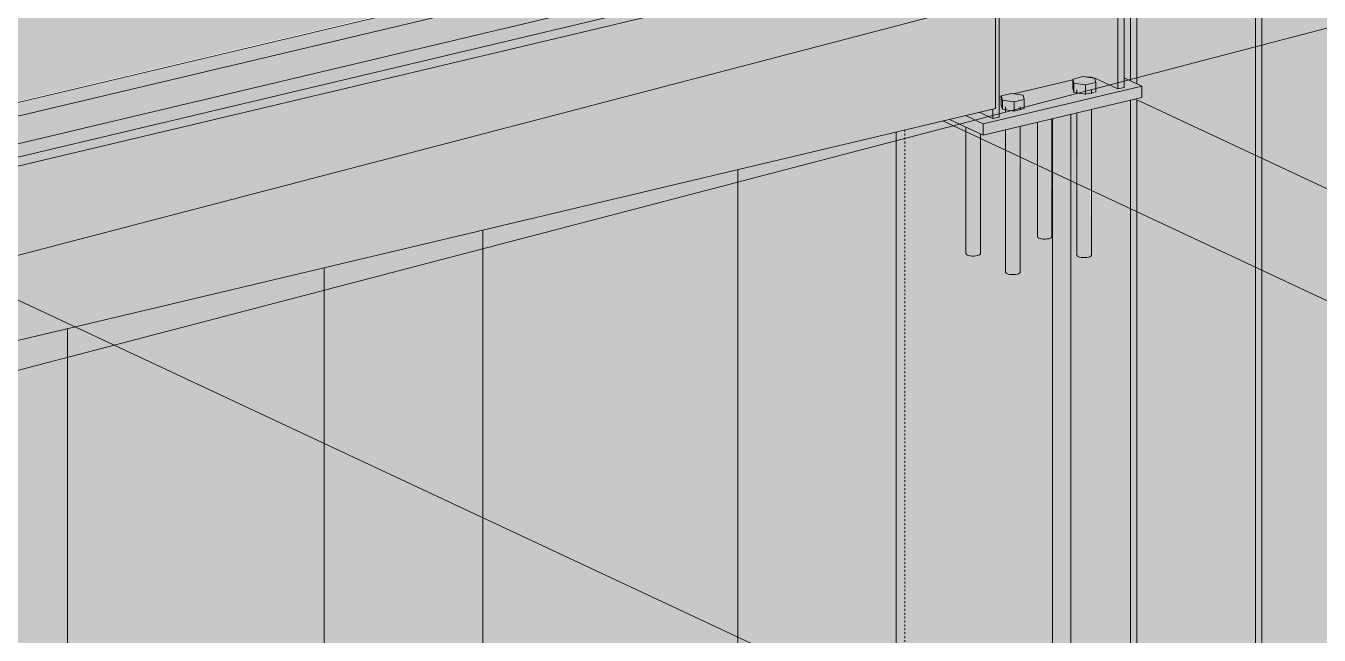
# Model space of a CAD drawing. Header units: inches. Extents: x -8719 to -3484, y -2874 to 4085.
# Drawn here: x -6760.7 to -6694.3, y -2452.9 to -2421.6 of the extents above; entities that cross this region are included whole.
import ezdxf

# ---------------------------------------------------------------- set-up
doc = ezdxf.new("R2010")
doc.units = ezdxf.units.IN
doc.header["$MEASUREMENT"] = 0
doc.linetypes.add('Dash 1_16_', pattern=[0.125, 0.0625, -0.0625])
for name, color, linetype, lineweight in [('A-DETL-1', 90, 'Dash 1_16_', 9), ('A-FLOR', 192, 'Continuous', 13), ('A-GENM', 5, 'Continuous', 9), ('G-ANNO-SYMB', 111, 'Continuous', 9), ('S-BEAM', 12, 'Continuous', 9), ('S-BEAM-2', 143, 'Continuous', 9), ('S-BEAM-3', 193, 'Continuous', 9), ('S-COLS', 52, 'Continuous', 9), ('S-FNDN', 32, 'Continuous', 13)]:
    doc.layers.add(name, color=color, linetype=linetype, lineweight=lineweight)
for name, color, linetype, lineweight, transparency in [('A-FLOR-1', 192, 'Continuous', 13, 0.4), ('A-WALL-PATT-1', 235, 'Continuous', 13, 0.4), ('S-FNDN-2', 25, 'Continuous', 13, 0.4)]:
    doc.layers.add(name, color=color, linetype=linetype, lineweight=lineweight, transparency=transparency)

# ---------------------------------------------------------------- blocks, each defined once
blk = doc.blocks.new('Plywood Web Joist - 9 1_2_ TJI360 _ 16_ O_C_-V218-STRUCTURAL - 3D')
at = {"layer": 'S-BEAM-2'}
h = blk.add_hatch(color=256, dxfattribs=at)
h.paths.add_polyline_path([(-5658.086, -2447.133), (-5658.086, -2443.533), (-5660.351, -2444.07), (-5660.749, -2443.883), (-5660.749, -2445.887), (-5659.025, -2446.694)], flags=0)
h.paths.add_polyline_path([(-5648.284, -2445.621), (-5527.363, -2416.884), (-5527.363, -2412.522), (-5648.284, -2441.207), (-5648.284, -2444.146)], flags=0)
blk = doc.blocks.new('051200 - Structural Steel Framing - Base Plate - 4 holes - 2-1954473-STRUCTURAL - 3D')
at = {"layer": 'A-GENM'}
for p, q in [((-5508.866, -2424.204), (-5509.395, -2424.33)), ((-5509.395, -2424.33), (-5509.334, -2424.545)), ((-5509.395, -2424.801), (-5509.395, -2424.33)), ((-5509.334, -2424.545), (-5508.743, -2424.635)), ((-5509.334, -2425.016), (-5509.334, -2424.545)), ((-5508.275, -2424.294), (-5508.866, -2424.204)), ((-5508.743, -2424.635), (-5508.214, -2424.509)), ((-5508.214, -2424.509), (-5508.275, -2424.294)), ((-5508.214, -2424.981), (-5508.214, -2424.509)), ((-5512.532, -2425.074), (-5513.061, -2425.199)), ((-5513.061, -2425.199), (-5512.999, -2425.415)), ((-5513.061, -2425.671), (-5513.061, -2425.199)), ((-5511.941, -2425.164), (-5512.532, -2425.074)), ((-5511.879, -2425.379), (-5511.941, -2425.164)), ((-5509.334, -2425.016), (-5509.395, -2424.801)), ((-5508.743, -2425.106), (-5509.334, -2425.016)), ((-5509.179, -2424.891), (-5509.179, -2425.095)), ((-5508.743, -2425.106), (-5508.743, -2424.635)), ((-5508.214, -2424.981), (-5508.743, -2425.106)), ((-5508.429, -2425.095), (-5508.429, -2424.891)), ((-5512.999, -2425.886), (-5513.061, -2425.671)), ((-5512.999, -2425.415), (-5512.408, -2425.504)), ((-5512.999, -2425.886), (-5512.999, -2425.415)), ((-5512.408, -2425.976), (-5512.999, -2425.886)), ((-5512.845, -2425.76), (-5512.845, -2425.996)), ((-5512.408, -2425.504), (-5511.879, -2425.379)), ((-5512.408, -2425.976), (-5512.408, -2425.504)), ((-5511.879, -2425.85), (-5512.408, -2425.976)), ((-5512.095, -2425.91), (-5512.095, -2425.76)), ((-5511.879, -2425.85), (-5511.879, -2425.379)), ((-5508.429, -2433.377), (-5508.429, -2425.92)), ((-5511.21, -2426.562), (-5511.21, -2428.746)), ((-5510.46, -2432.427), (-5510.46, -2426.384)), ((-5509.179, -2426.08), (-5509.179, -2433.377)), ((-5514.875, -2426.804), (-5514.875, -2433.297)), ((-5514.125, -2433.297), (-5514.125, -2427.155)), ((-5512.845, -2426.95), (-5512.845, -2434.246)), ((-5512.095, -2434.246), (-5512.095, -2426.79)), ((-5511.21, -2428.755), (-5511.21, -2432.427)), ((-5514.127, -2433.285), (-5514.13, -2433.317)), ((-5508.431, -2433.365), (-5508.435, -2433.398))]:
    blk.add_line(p, q, dxfattribs=at)
for points in [[(-5510.617, -2432.529, 0), (-5510.704, -2432.544, 0), (-5510.799, -2432.551, 0), (-5510.897, -2432.55, 0), (-5510.99, -2432.541, 0), (-5511.073, -2432.523, 0), (-5511.14, -2432.499, 0), (-5511.186, -2432.471, 0), (-5511.208, -2432.439, 0), (-5511.21, -2432.427, 0)], [(-5510.461, -2432.415, 0), (-5510.465, -2432.448, 0), (-5510.494, -2432.479, 0), (-5510.545, -2432.507, 0), (-5510.617, -2432.529, 0)], [(-5514.465, -2433.421, 0), (-5514.562, -2433.42, 0), (-5514.656, -2433.41, 0), (-5514.739, -2433.393, 0), (-5514.806, -2433.369, 0), (-5514.852, -2433.34, 0), (-5514.874, -2433.308, 0), (-5514.875, -2433.297, 0)], [(-5514.283, -2433.398, 0), (-5514.369, -2433.414, 0), (-5514.465, -2433.421, 0)], [(-5514.13, -2433.317, 0), (-5514.159, -2433.349, 0), (-5514.211, -2433.376, 0), (-5514.283, -2433.398, 0)], [(-5508.769, -2433.501, 0), (-5508.867, -2433.5, 0), (-5508.96, -2433.49, 0), (-5509.043, -2433.473, 0), (-5509.11, -2433.449, 0), (-5509.156, -2433.42, 0), (-5509.178, -2433.389, 0), (-5509.179, -2433.377, 0)], [(-5508.587, -2433.479, 0), (-5508.673, -2433.494, 0), (-5508.769, -2433.501, 0)], [(-5508.435, -2433.398, 0), (-5508.463, -2433.429, 0), (-5508.515, -2433.456, 0), (-5508.587, -2433.479, 0)], [(-5512.253, -2434.348, 0), (-5512.339, -2434.363, 0), (-5512.434, -2434.371, 0), (-5512.532, -2434.37, 0), (-5512.626, -2434.36, 0), (-5512.709, -2434.343, 0), (-5512.776, -2434.319, 0), (-5512.821, -2434.29, 0), (-5512.843, -2434.258, 0), (-5512.845, -2434.246, 0)], [(-5512.097, -2434.235, 0), (-5512.1, -2434.267, 0), (-5512.129, -2434.298, 0), (-5512.181, -2434.326, 0), (-5512.253, -2434.348, 0)]]:
    blk.add_polyline3d(points, dxfattribs=at)
at = {"layer": 'S-BEAM'}
for p, q in [((-5505.839, -2424.699), (-5506.752, -2424.272)), ((-5513.985, -2426.631), (-5505.839, -2424.699)), ((-5505.839, -2424.699), (-5505.839, -2425.288)), ((-5505.839, -2425.288), (-5513.985, -2427.22)), ((-5513.985, -2427.22), (-5515.729, -2426.404)), ((-5514.893, -2426.206), (-5513.985, -2426.631)), ((-5513.985, -2427.22), (-5513.985, -2426.631))]:
    blk.add_line(p, q, dxfattribs=at)
blk = doc.blocks.new('LVL-Laminated Veneer Lumber - 1 1_8_ X 9 1_2_ RIM BOARD-2284239-STRUCTURAL - 3D')
at = {"layer": 'S-BEAM-3'}
for points in [[(-5648.145, -2448.86), (-5513.357, -2416.884), (-5514.01, -2416.579), (-5648.284, -2448.433), (-5648.284, -2448.795)], [(-5645.704, -2454.854), (-5513.357, -2420.266), (-5513.357, -2416.884), (-5648.145, -2448.86), (-5648.145, -2451.453), (-5647.372, -2451.32), (-5647.372, -2451.91), (-5648.145, -2452.093), (-5648.145, -2452.278), (-5647.372, -2452.145), (-5645.704, -2452.926), (-5645.704, -2453.699)]]:
    blk.add_hatch(color=256, dxfattribs=at).paths.add_polyline_path(points, flags=0)
at = {"layer": 'S-BEAM'}
for p, q in [((-5514.01, -2416.579), (-5648.284, -2448.433)), ((-5648.145, -2448.86), (-5513.357, -2416.884)), ((-5513.357, -2420.266), (-5513.357, -2425.842)), ((-5642.846, -2456.56), (-5513.357, -2425.842))]:
    blk.add_line(p, q, dxfattribs=at)
blk = doc.blocks.new('Plywood Web Joist - 9 1_2_ TJI360 _ 16_ O_C_-V356-STRUCTURAL - 3D')
at = {"layer": 'S-BEAM-2'}
for points in [[(-5648.284, -2446.337), (-5517.683, -2415.355), (-5518.698, -2414.88), (-5648.284, -2445.621), (-5648.284, -2445.764)], [(-5648.284, -2447.751), (-5517.683, -2416.769), (-5517.683, -2415.355), (-5648.284, -2446.337), (-5648.284, -2447.234)], [(-5648.284, -2448.433), (-5518.082, -2417.545), (-5518.082, -2416.863), (-5648.284, -2447.751), (-5648.284, -2448.412)]]:
    blk.add_hatch(color=256, dxfattribs=at).paths.add_polyline_path(points, flags=0)
at = {"layer": 'S-BEAM'}
for p, q in [((-5648.284, -2445.621), (-5518.698, -2414.88)), ((-5517.683, -2415.355), (-5648.284, -2446.337)), ((-5648.284, -2447.751), (-5517.683, -2416.769))]:
    blk.add_line(p, q, dxfattribs=at)

msp = doc.modelspace()

# ---------------------------------------------------------------- hatches: boundary and pattern name
at = {"layer": 'A-FLOR-1'}
h = msp.add_hatch(color=256, dxfattribs=at)
h.paths.add_polyline_path([(-6788.122, -2481.003), (-6782.403, -2479.509), (-6834.456, -2455.157), (-6840.371, -2456.56), (-6788.862, -2480.657)], flags=0)
h.paths.add_polyline_path([(-6768.861, -2475.97), (-6766.688, -2475.402), (-6766.688, -2439.08), (-6778.194, -2441.81), (-6778.194, -2465.176), (-6781.962, -2466.069), (-6781.962, -2469.841), (-6771.511, -2474.73)], flags=0)
h.paths.add_polyline_path([(-6737.225, -2467.702), (-6724.126, -2464.279), (-6724.126, -2428.984), (-6737.225, -2432.091), (-6737.225, -2457.817)], flags=0)
h.paths.add_polyline_path([(-6657.656, -2446.907), (-6616.602, -2436.231), (-6616.602, -2430.18), (-6663.988, -2408.011), (-6697.21, -2416.693), (-6697.21, -2428.403), (-6658.646, -2446.444)], flags=0)
for points in [[(-6697.21, -2428.403), (-6697.21, -2416.693), (-6710.882, -2420.266), (-6710.882, -2425.842), (-6711.717, -2426.04), (-6711.021, -2426.366), (-6710.695, -2426.289), (-6710.695, -2425.262), (-6706.129, -2424.23), (-6705.776, -2424.294), (-6704.602, -2424.843), (-6704.276, -2424.766), (-6704.276, -2424.272), (-6703.364, -2424.699), (-6703.364, -2425.288), (-6703.629, -2425.4), (-6697.536, -2428.25)], [(-6840.371, -2456.56), (-6710.882, -2425.842), (-6710.882, -2420.266), (-6843.229, -2454.903), (-6843.229, -2455.223)], [(-6711.51, -2427.22), (-6703.364, -2425.288), (-6703.364, -2424.699), (-6704.276, -2424.272), (-6704.326, -2424.778), (-6704.68, -2424.807), (-6705.972, -2424.239), (-6705.8, -2424.294), (-6705.738, -2424.699), (-6705.782, -2424.991), (-6706.37, -2425.091), (-6706.873, -2424.965), (-6706.92, -2424.615), (-6706.92, -2424.366), (-6709.962, -2425.088), (-6709.466, -2425.164), (-6709.404, -2425.576), (-6709.404, -2425.85), (-6710.074, -2425.954), (-6710.524, -2425.886), (-6710.586, -2425.484), (-6710.586, -2425.236), (-6710.695, -2425.3), (-6710.695, -2426.289), (-6711.091, -2426.333), (-6711.74, -2426.045), (-6713.254, -2426.404), (-6712.769, -2426.631)]]:
    msp.add_hatch(color=256, dxfattribs=at).paths.add_polyline_path(points, flags=0)
h = msp.add_hatch(color=256, dxfattribs=at)
h.paths.add_polyline_path([(-6709.933, -2425.976), (-6709.404, -2425.85), (-6709.41, -2425.358), (-6709.466, -2425.164), (-6710.056, -2425.074), (-6710.586, -2425.236), (-6710.586, -2425.671), (-6710.472, -2425.894), (-6709.994, -2425.967)], flags=0)
h.paths.add_polyline_path([(-6706.267, -2425.106), (-6705.738, -2424.927), (-6705.782, -2424.355), (-6705.82, -2424.291), (-6706.445, -2424.217), (-6706.92, -2424.366), (-6706.867, -2424.987), (-6706.844, -2425.019), (-6706.37, -2425.091)], flags=0)
at = {"layer": 'A-WALL-PATT-1'}
h = msp.add_hatch(color=256, dxfattribs=at)
h.paths.add_polyline_path([(-6758.338, -2494.937), (-6758.338, -2490.767), (-6766.688, -2486.861), (-6766.688, -2491.031), (-6758.542, -2494.842)], flags=0)
h.paths.add_polyline_path([(-6599.3, -2491.106), (-6589.776, -2488.847), (-6607.848, -2480.389), (-6613.251, -2481.801), (-6600.197, -2490.508)], flags=0)
h.paths.add_polyline_path([(-6581.641, -2486.917), (-6573.615, -2485.013), (-6593.723, -2475.606), (-6600.197, -2477.142), (-6600.197, -2478.236), (-6582.432, -2486.547)], flags=0)
h.paths.add_polyline_path([(-6758.542, -2480.797), (-6758.338, -2480.749), (-6758.338, -2479.167), (-6760.673, -2479.801)], flags=0)
h.paths.add_polyline_path([(-6766.688, -2475.402), (-6745.371, -2469.831), (-6745.371, -2434.023), (-6766.688, -2439.08), (-6766.688, -2473.215)], flags=0)
h.paths.add_polyline_path([(-6724.126, -2464.279), (-6707.956, -2460.053), (-6707.989, -2432.448), (-6708.07, -2432.507), (-6708.324, -2432.551), (-6708.665, -2432.499), (-6708.733, -2432.439), (-6708.753, -2428.746), (-6709.621, -2428.34), (-6709.654, -2434.298), (-6709.864, -2434.363), (-6710.233, -2434.343), (-6710.368, -2434.258), (-6710.368, -2427.99), (-6711.652, -2427.39), (-6711.684, -2433.349), (-6711.894, -2433.414), (-6712.264, -2433.393), (-6712.398, -2433.308), (-6712.398, -2427.04), (-6713.588, -2426.484), (-6724.126, -2428.984), (-6724.126, -2457.817)], flags=0)
h.paths.add_polyline_path([(-6697.21, -2457.244), (-6665.532, -2448.966), (-6697.21, -2434.146), (-6697.21, -2457.11)], flags=0)
h.paths.add_polyline_path([(-6667.547, -2455.439), (-6658.818, -2453.358), (-6658.938, -2453.189), (-6661.063, -2453.745)], flags=0)
h.paths.add_polyline_path([(-6648.882, -2451.012), (-6647.171, -2450.602), (-6647.84, -2450.289), (-6649.5, -2450.723)], flags=0)
h = msp.add_hatch(color=256, dxfattribs=at)
h.paths.add_polyline_path([(-6705.718, -2466.589), (-6705.189, -2466.464), (-6705.189, -2465.992), (-6705.251, -2465.777), (-6705.841, -2465.687), (-6706.37, -2465.812), (-6706.322, -2466.453), (-6706.309, -2466.499), (-6705.738, -2466.586)], flags=0)
h.paths.add_polyline_path([(-6696.35, -2464.367), (-6695.821, -2464.203), (-6695.825, -2463.757), (-6695.883, -2463.555), (-6696.474, -2463.465), (-6697.003, -2463.59), (-6696.949, -2464.248), (-6696.939, -2464.277), (-6696.561, -2464.335)], flags=0)
h.paths.add_polyline_path([(-6709.959, -2434.371), (-6709.654, -2434.298), (-6709.621, -2434.235), (-6709.654, -2428.324), (-6710.368, -2427.99), (-6710.346, -2434.29), (-6710.15, -2434.36), (-6710.057, -2434.37)], flags=0)
h.paths.add_polyline_path([(-6706.293, -2433.501), (-6705.988, -2433.429), (-6705.956, -2433.365), (-6706.009, -2430.03), (-6706.702, -2429.705), (-6706.68, -2433.42), (-6706.485, -2433.49), (-6706.37, -2433.5)], flags=0)
h.paths.add_polyline_path([(-6711.989, -2433.421), (-6711.684, -2433.349), (-6711.652, -2433.285), (-6711.684, -2427.375), (-6712.398, -2427.04), (-6712.376, -2433.34), (-6712.181, -2433.41), (-6712.087, -2433.42)], flags=0)
h.paths.add_polyline_path([(-6708.324, -2432.551), (-6708.018, -2432.479), (-6707.986, -2432.415), (-6708.039, -2429.08), (-6708.733, -2428.755), (-6708.711, -2432.471), (-6708.515, -2432.541), (-6708.421, -2432.55)], flags=0)
h = msp.add_hatch(color=256, dxfattribs=at)
h.paths.add_polyline_path([(-6703.955, -2466.303), (-6703.629, -2466.226), (-6703.629, -2465.199), (-6699.148, -2464.162), (-6698.716, -2464.228), (-6697.536, -2464.78), (-6697.21, -2464.703), (-6697.21, -2463.192), (-6705.789, -2465.445), (-6704.513, -2466.042)], flags=0)
h.paths.add_polyline_path([(-6707.956, -2460.053), (-6697.21, -2457.244), (-6697.21, -2434.146), (-6705.956, -2430.054), (-6705.988, -2433.429), (-6706.198, -2433.494), (-6706.568, -2433.473), (-6706.702, -2433.389), (-6706.702, -2429.705), (-6707.956, -2429.118), (-6707.956, -2457.11)], flags=0)
at = {"layer": 'S-FNDN-2'}
h = msp.add_hatch(color=256, dxfattribs=at)
h.paths.add_polyline_path([(-6705.956, -2430.054), (-6705.988, -2425.911), (-6706.702, -2426.08), (-6706.655, -2429.727), (-6705.958, -2430.053)], flags=0)
h.paths.add_polyline_path([(-6707.986, -2429.105), (-6708.018, -2426.392), (-6708.733, -2426.562), (-6708.685, -2428.778), (-6707.988, -2429.104)], flags=0)
h.paths.add_polyline_path([(-6709.621, -2428.34), (-6709.654, -2426.78), (-6710.368, -2426.95), (-6710.334, -2428.006), (-6709.622, -2428.339)], flags=0)
h.paths.add_polyline_path([(-6711.652, -2427.39), (-6711.684, -2427.139), (-6712.398, -2426.805), (-6712.364, -2427.056), (-6711.653, -2427.389)], flags=0)
h = msp.add_hatch(color=256, dxfattribs=at)
h.paths.add_polyline_path([(-6697.21, -2434.146), (-6697.21, -2428.403), (-6703.698, -2425.367), (-6705.956, -2425.903), (-6705.956, -2430.054), (-6697.536, -2433.993)], flags=0)
h.paths.add_polyline_path([(-6706.702, -2429.705), (-6706.702, -2426.08), (-6707.956, -2426.377), (-6707.956, -2429.118), (-6707.012, -2429.56)], flags=0)
h = msp.add_hatch(color=256, dxfattribs=at)
h.paths.add_polyline_path([(-6655.317, -2452.45), (-6655.317, -2452.243), (-6655.6, -2452.317)], flags=0)
h.paths.add_polyline_path([(-6665.532, -2448.966), (-6657.656, -2446.907), (-6697.21, -2428.403), (-6697.21, -2434.146), (-6670.923, -2446.444)], flags=0)
h.paths.add_polyline_path([(-6708.733, -2428.755), (-6708.733, -2426.562), (-6709.621, -2426.772), (-6709.621, -2428.34), (-6708.753, -2428.746)], flags=0)
h.paths.add_polyline_path([(-6710.368, -2427.99), (-6710.368, -2426.95), (-6711.51, -2427.22), (-6711.652, -2427.154), (-6711.652, -2427.39), (-6710.695, -2427.837)], flags=0)
h.paths.add_polyline_path([(-6712.398, -2427.04), (-6712.398, -2426.805), (-6713.254, -2426.404), (-6713.588, -2426.484), (-6713.273, -2426.631)], flags=0)
msp.add_hatch(color=256, dxfattribs=at).paths.add_polyline_path([(-6745.371, -2469.831), (-6737.225, -2467.702), (-6737.225, -2432.091), (-6745.371, -2434.023), (-6745.371, -2457.817)], flags=0)

# ---------------------------------------------------------------- linework, layer by layer
at = {"layer": 'A-DETL-1'}
for p, q in [((-6715.98, -2462.15), (-6715.98, -2427.051)), ((-6715.545, -2462.036), (-6715.545, -2426.948)), ((-6737.225, -2467.702), (-6737.225, -2432.091))]:
    msp.add_line(p, q, dxfattribs=at)
at = {"layer": 'A-FLOR'}
for p, q in [((-6663.988, -2408.011), (-6844.62, -2455.218)), ((-6844.62, -2461.112), (-6663.988, -2413.905))]:
    msp.add_line(p, q, dxfattribs=at)
at = {"layer": 'G-ANNO-SYMB'}
msp.add_line((-6098.712, -2745.562), (-6850.727, -2393.748), dxfattribs=at)
at = {"layer": 'S-COLS'}
for p, q in [((-6697.536, -2428.25), (-6697.536, -2416.778)), ((-6697.21, -2428.403), (-6697.21, -2416.693)), ((-6704.276, -2424.766), (-6704.276, -2418.54)), ((-6703.955, -2424.422), (-6703.955, -2418.456)), ((-6703.629, -2424.575), (-6703.629, -2418.371)), ((-6704.602, -2424.843), (-6704.602, -2418.625)), ((-6710.695, -2426.289), (-6710.695, -2420.217)), ((-6706.91, -2424.364), (-6709.962, -2425.088)), ((-6704.602, -2424.843), (-6705.782, -2424.291)), ((-6710.576, -2425.234), (-6710.695, -2425.262)), ((-6704.276, -2424.766), (-6704.602, -2424.843)), ((-6711.021, -2426.366), (-6711.021, -2425.875)), ((-6703.955, -2459.007), (-6703.955, -2425.428)), ((-6703.629, -2458.922), (-6703.629, -2425.4)), ((-6711.021, -2426.366), (-6711.717, -2426.04)), ((-6710.695, -2426.289), (-6711.021, -2426.366)), ((-6707.956, -2460.053), (-6707.956, -2426.377)), ((-6707.012, -2459.806), (-6707.012, -2426.153)), ((-6697.536, -2457.33), (-6697.536, -2428.25)), ((-6697.21, -2457.244), (-6697.21, -2428.403))]:
    msp.add_line(p, q, dxfattribs=at)
msp.add_polyline3d([(-6705.782, -2424.291, 0), (-6705.972, -2424.239, 0), (-6706.215, -2424.225, 0)], dxfattribs=at)
at = {"layer": 'S-FNDN'}
for p, q in [((-6703.698, -2425.367), (-6647.171, -2451.812)), ((-6657.516, -2452.716), (-6713.588, -2426.484)), ((-6715.98, -2462.15), (-6715.98, -2427.051)), ((-6724.126, -2428.984), (-6724.126, -2464.279)), ((-6737.225, -2432.091), (-6737.225, -2467.702)), ((-6745.371, -2469.831), (-6745.371, -2434.023)), ((-6758.542, -2473.273), (-6758.542, -2437.148))]:
    msp.add_line(p, q, dxfattribs=at)

# ---------------------------------------------------------------- block references
at = {"layer": 'S-BEAM'}
for name in ['Plywood Web Joist - 9 1_2_ TJI360 _ 16_ O_C_-V218-STRUCTURAL - 3D', 'Plywood Web Joist - 9 1_2_ TJI360 _ 16_ O_C_-V356-STRUCTURAL - 3D', 'LVL-Laminated Veneer Lumber - 1 1_8_ X 9 1_2_ RIM BOARD-2284239-STRUCTURAL - 3D', '051200 - Structural Steel Framing - Base Plate - 4 holes - 2-1954473-STRUCTURAL - 3D']:
    msp.add_blockref(name, (-1197.525, 0), dxfattribs=at)

doc.saveas('drawing.dxf')
